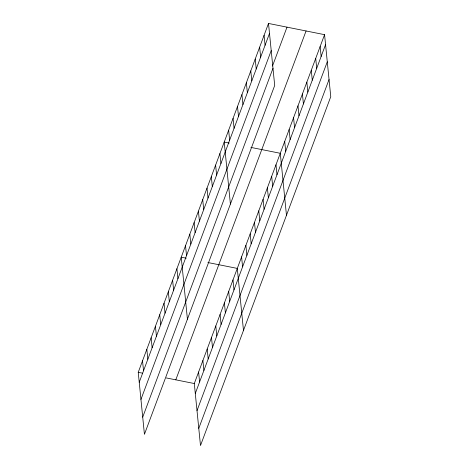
<?xml version="1.0" encoding="UTF-8"?>
<svg xmlns="http://www.w3.org/2000/svg" width="469" height="469" viewBox="0 0 469 469"><rect width="100%" height="100%" fill="white"/><g stroke="black" fill="none" stroke-linecap="round" stroke-linejoin="round"><path stroke-width="0.7" d="M268.508 23.45L274.699 85.464L144.429 434.329L138.238 372.316L268.508 23.45L324.571 34.671L330.762 96.684L200.492 445.55L194.301 383.536L324.571 34.671M139.234 382.27L269.505 33.405M140.946 399.447L271.217 50.582M272.495 66.029L287.01 27.155M142.711 417.152L272.987 68.286M175.799 379.831L306.069 30.966M195.292 393.485L325.562 44.619M197.009 410.668L327.28 61.802M198.774 428.367L329.045 79.501M229.2 143.063L224.217 142.066L230.408 204.079M250.886 147.401L280.28 153.287L286.471 215.3M186.211 258.185L181.227 257.188L187.418 319.207M207.896 262.529L237.291 268.409L243.481 330.422M138.238 372.316L142.506 373.172M166.266 377.926L194.301 383.536M320.145 46.531L321.136 56.485M315.713 58.391L316.704 68.345M311.281 70.256L312.278 80.205M306.855 82.116L307.846 92.071M302.423 93.976L303.42 103.93M297.997 105.836L298.988 115.79M293.565 117.701L294.561 127.65M289.139 129.561L290.129 139.516M284.706 141.421L285.703 151.376M264.082 35.31L265.073 45.264M275.983 164.795L276.974 174.749M259.65 47.176L260.647 57.124M271.68 176.309L272.677 186.263M255.224 59.035L256.215 68.984M267.383 187.823L268.374 197.771M250.792 70.895L251.789 80.85M263.086 199.337L264.076 209.285M246.366 82.755L247.356 92.71M258.782 210.845L259.779 220.799M241.934 94.621L242.93 104.569M254.485 222.359L255.476 232.313M237.507 106.481L238.498 116.435M250.188 233.873L251.179 243.827M245.885 245.387L246.882 255.335M233.075 118.34L234.072 128.295M241.588 256.895L242.584 266.849M228.649 130.2L229.64 140.155M232.987 279.923L233.984 289.877M219.92 153.574L220.911 163.529M228.69 291.437L229.687 301.385M215.623 165.088L216.614 175.043M224.393 302.951L225.384 312.899M211.32 176.602L212.316 186.556M220.096 314.459L221.087 324.413M207.022 188.116L208.013 198.065M215.793 325.973L216.789 335.927M202.725 199.63L203.716 209.579M211.496 337.487L212.486 347.435M198.422 211.138L199.419 221.092M207.198 349L208.189 358.949M194.125 222.652L195.116 232.606M202.895 360.509L203.892 370.463M189.828 234.166L190.819 244.115M198.598 372.023L199.595 381.977M185.525 245.68L186.521 255.628M176.93 268.702L177.921 278.656M172.633 280.216L173.624 290.17M168.33 291.73L169.327 301.678M164.033 303.238L165.024 313.192M159.736 314.752L160.726 324.706M155.432 326.266L156.429 336.22M151.135 337.78L152.126 347.728M146.838 349.288L147.829 359.242M142.535 360.802L143.532 370.756"/></g></svg>
